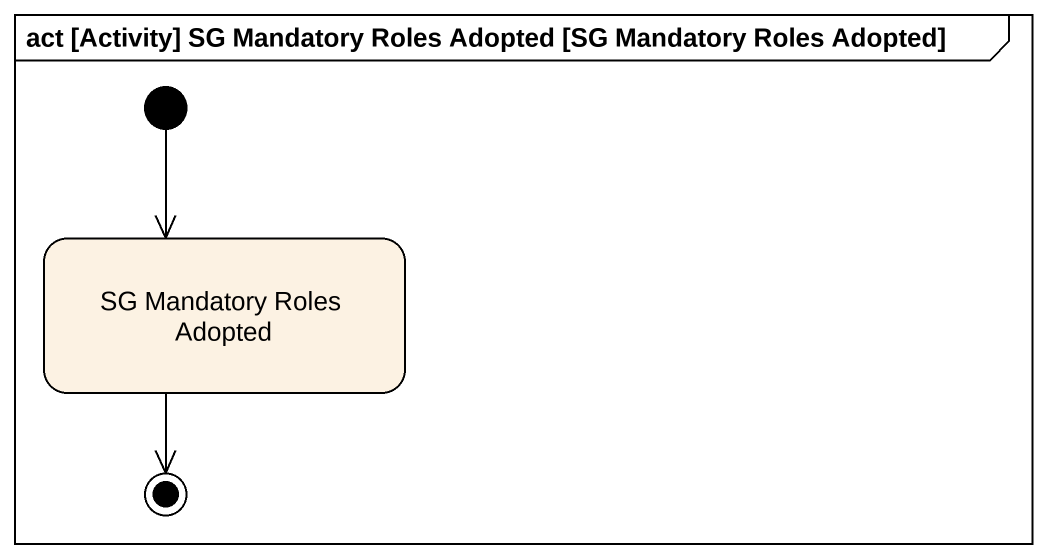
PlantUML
@startuml
mainframe act [Activity] SG Mandatory Roles Adopted [SG Mandatory Roles Adopted]
hide empty description
state "SG Mandatory Roles Adopted" as SG_Mandatory_Roles_Adopted
[*] --> SG_Mandatory_Roles_Adopted
SG_Mandatory_Roles_Adopted --> [*]
@enduml
